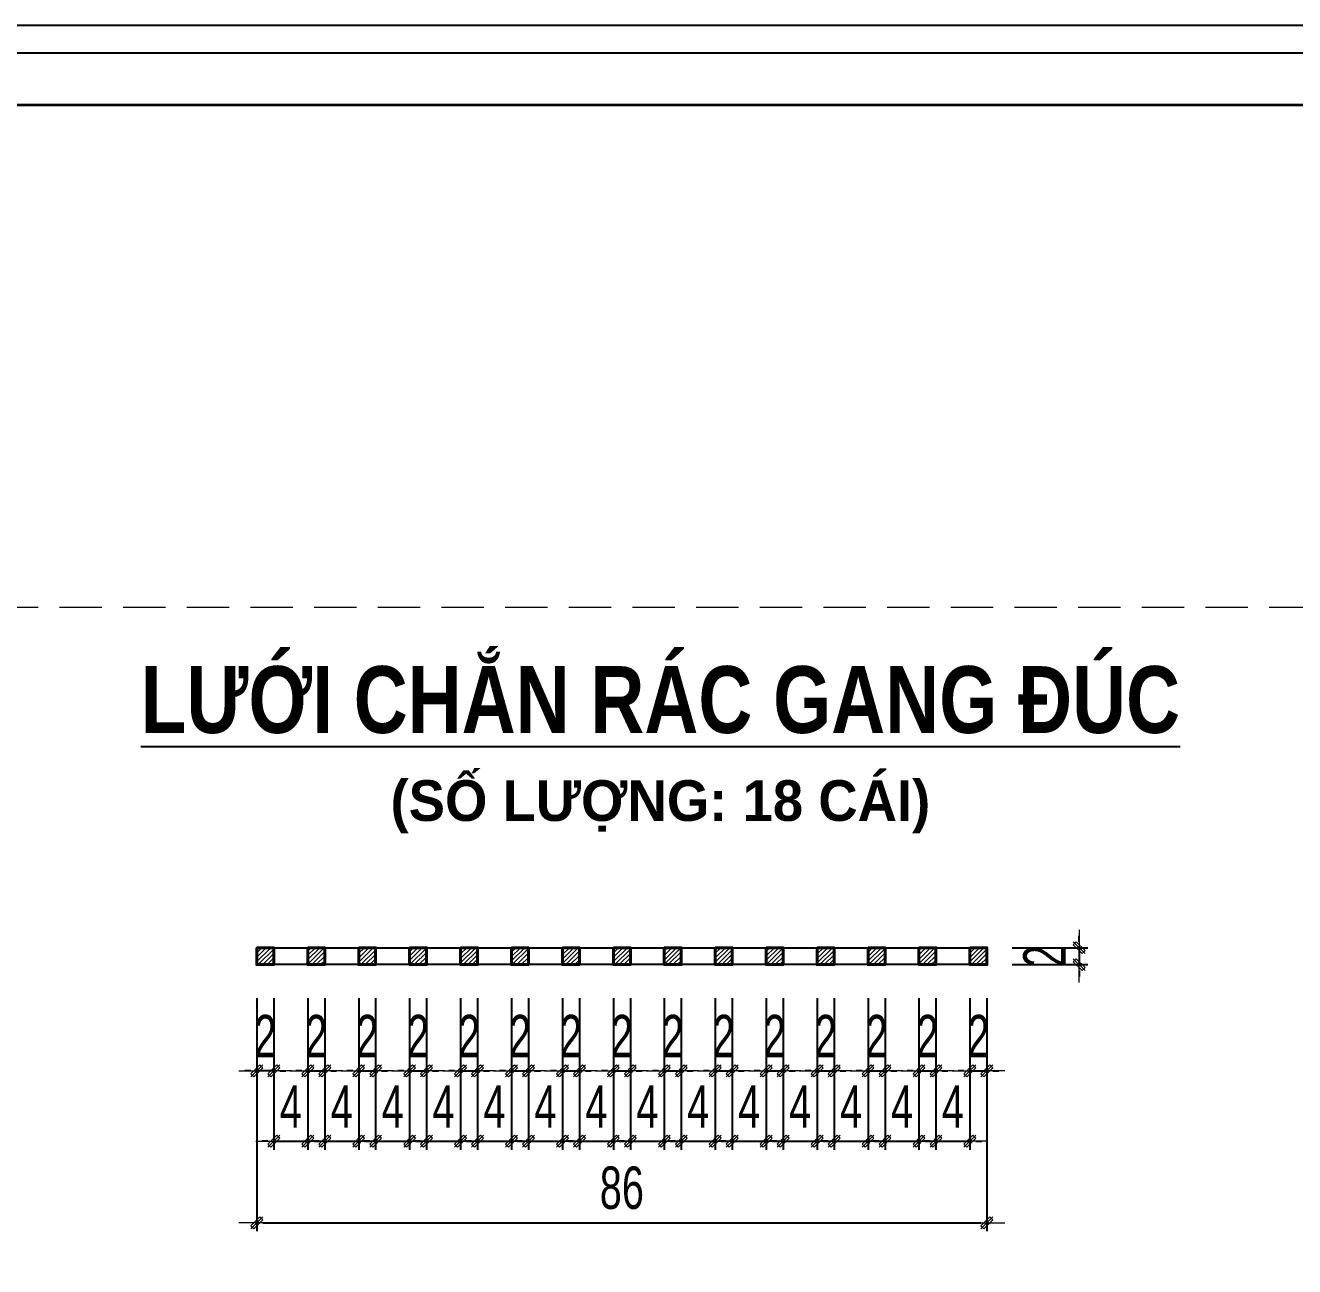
# Model space of a CAD drawing. Header units: inches. Extents: x -676 to 53517, y -16349 to 46516.
# Drawn here: x 40565 to 42060, y 18531 to 19994 of the extents above; entities that cross this region are included whole.
import ezdxf
from ezdxf.enums import TextEntityAlignment as Align

# ---------------------------------------------------------------- set-up
doc = ezdxf.new("R2010")
doc.units = ezdxf.units.IN
doc.header["$MEASUREMENT"] = 0
doc.linetypes.add('HIDDEN', pattern=[0.375, 0.25, -0.125])
for name, color, linetype, lineweight in [('2 - Text2', 2, 'Continuous', 20), ('LC Dim', 8, 'Continuous', 18), ('LC Hatch', 252, 'Continuous', 9), ('LC MANH DUT', 35, 'HIDDEN', 5), ('LC Net dam2', 6, 'Continuous', 40), ('LC Net thay', 7, 'Continuous', 25), ('LC Text2', 7, 'Continuous', 25), ('THEP', 1, 'Continuous', 35)]:
    doc.layers.add(name, color=color, linetype=linetype, lineweight=lineweight)
doc.layers.add('ENTTNTHIETKE1', color=2, linetype='Continuous')
doc.layers.add('KHUNGTEN', color=5, linetype='Continuous')
doc.styles.add('EG 1', font='')
doc.styles.add('HOATBIF', font='hoatbif.shx', dxfattribs={"width": 0.7})
doc.styles.add('LC 1', font='')
doc.styles.add('LC3', font='', dxfattribs={"width": 0.8})
doc.styles.get('EG 1').set_extended_font_data('.VnAvantH', bold=True)
doc.styles.get('LC 1').set_extended_font_data('.VnAvantH', bold=True)
doc.styles.get('LC3').set_extended_font_data('.VnArialH', bold=True)
doc.dimstyles.new('1-100(1-25)', dxfattribs={"dimscale": 25, "dimtxt": 2.5, "dimasz": 0.35, "dimexe": 0.5, "dimexo": 0, "dimgap": 0.8, "dimtad": 1, "dimdec": 0, "dimzin": 0, "dimdsep": 46, "dimtxsty": 'HOATBIF', "dimblk1": 'DOT', "dimblk2": 'DOT', "dimsah": 1, "dimcen": -1, "dimdle": 1, "dimclrd": 256, "dimclre": 256, "dimclrt": 4, "dimadec": 3, "dimazin": 2, "dimtfac": 0.333333, "dimtdec": 0, "dimtix": 1, "dimtmove": 2, "dimatfit": 3, "dimldrblk": 'DOT', "dimfxl": 1, "dimtvp": 0.833333, "dimtolj": 1, "dimtzin": 0, "dimarcsym": 0})

# ---------------------------------------------------------------- blocks, each defined once
blk = doc.blocks.new('*U294')
at = {"layer": 'LC Net dam2', "color": 6}
blk.add_lwpolyline([(-10, 10), (10, 10), (10, -10), (-10, -10)], close=True, dxfattribs=at)
blk = doc.blocks.new('*U295')
at = {"layer": 'LC Net thay', "color": 0, "linetype": 'ByBlock', "lineweight": -2, "transparency": 16777216}
for p in [(0, 0), (60, 0), (120, 0), (180, 0), (240, 0), (300, 0), (360, 0), (420, 0), (480, 0), (540, 0), (600, 0), (660, 0), (720, 0), (780, 0), (840, 0)]:
    blk.add_blockref('*U294', p, dxfattribs=at)
blk = doc.blocks.new('DOT')
at = {"layer": 'LC Dim'}
blk.add_line((-3, 0), (3, 0), dxfattribs=at)
at = {"layer": 'LC Dim', "color": 4}
blk.add_line((-1, -1), (1, 1), dxfattribs=at)
blk.add_lwpolyline([(0.5, 1), (-1, -0.5), (-0.5, -1), (1, 0.5)], close=True, dxfattribs=at)
blk = doc.blocks.new('*D380')
at = {"layer": 'Defpoints', "color": 0, "transparency": 16777216}
for p in [(40857.2, 18847.9), (40897.2, 18847.9), (40897.2, 18679.2)]:
    blk.add_point(p, dxfattribs=at)
at = {"layer": 'LC Dim', "lineweight": -2, "transparency": 16777216}
for p, q in [((40857.2, 18847.9), (40857.2, 18669.2)), ((40897.2, 18847.9), (40897.2, 18669.2)), ((40850.2, 18679.2), (40843.2, 18679.2)), ((40857.2, 18679.2), (40897.2, 18679.2)), ((40904.2, 18679.2), (40911.2, 18679.2))]:
    blk.add_line(p, q, dxfattribs=at)
at = {"layer": 'LC Dim', "lineweight": -2, "transparency": 16777216, "xscale": 7, "yscale": 7, "zscale": 7}
blk.add_blockref('DOT', (40857.2, 18679.2), dxfattribs=at)
at = {"layer": 'LC Dim', "lineweight": -2, "transparency": 16777216, "xscale": 7, "yscale": 7, "zscale": 7, "rotation": 180}
blk.add_blockref('DOT', (40897.2, 18679.2), dxfattribs=at)
at = {"layer": 'LC Dim', "color": 4, "transparency": 16777216, "insert": (40877.2, 18720.2), "char_height": 50, "attachment_point": 5, "style": 'HOATBIF'}
blk.add_mtext('\\A1;4', dxfattribs=at)
blk = doc.blocks.new('_Dot')
at = {"color": 0, "linetype": 'ByBlock', "lineweight": -2}
blk.add_line((-0.5, 0), (-1, 0), dxfattribs=at)
at = {"color": 0, "linetype": 'ByBlock', "const_width": 0.5}
blk.add_lwpolyline([(-0.25, 0, 1), (0.25, 0, 1)], format="xyb", close=True, dxfattribs=at)
blk = doc.blocks.new('*D381')
at = {"layer": 'Defpoints', "color": 0, "transparency": 16777216}
for p in [(40897.2, 18847.9), (40917.2, 18847.9), (40917.2, 18762.1)]:
    blk.add_point(p, dxfattribs=at)
at = {"layer": 'LC Dim', "lineweight": -2, "transparency": 16777216}
for p, q in [((40897.2, 18847.9), (40897.2, 18752.1)), ((40917.2, 18847.9), (40917.2, 18752.1)), ((40890.2, 18762.1), (40883.2, 18762.1)), ((40897.2, 18762.1), (40917.2, 18762.1)), ((40924.2, 18762.1), (40931.2, 18762.1))]:
    blk.add_line(p, q, dxfattribs=at)
at = {"layer": 'LC Dim', "lineweight": -2, "transparency": 16777216, "xscale": 7, "yscale": 7, "zscale": 7}
blk.add_blockref('DOT', (40897.2, 18762.1), dxfattribs=at)
at = {"layer": 'LC Dim', "lineweight": -2, "transparency": 16777216, "xscale": 7, "yscale": 7, "zscale": 7, "rotation": 180}
blk.add_blockref('DOT', (40917.2, 18762.1), dxfattribs=at)
at = {"layer": 'LC Dim', "color": 4, "transparency": 16777216, "insert": (40907.2, 18803.1), "char_height": 50, "attachment_point": 5, "style": 'HOATBIF'}
blk.add_mtext('\\A1;2', dxfattribs=at)
blk = doc.blocks.new('*D382')
at = {"layer": 'Defpoints', "color": 0, "transparency": 16777216}
for p in [(40917.2, 18847.9), (40957.2, 18847.9), (40957.2, 18679.2)]:
    blk.add_point(p, dxfattribs=at)
at = {"layer": 'LC Dim', "lineweight": -2, "transparency": 16777216}
for p, q in [((40917.2, 18847.9), (40917.2, 18669.2)), ((40957.2, 18847.9), (40957.2, 18669.2)), ((40910.2, 18679.2), (40903.2, 18679.2)), ((40917.2, 18679.2), (40957.2, 18679.2)), ((40964.2, 18679.2), (40971.2, 18679.2))]:
    blk.add_line(p, q, dxfattribs=at)
at = {"layer": 'LC Dim', "lineweight": -2, "transparency": 16777216, "xscale": 7, "yscale": 7, "zscale": 7}
blk.add_blockref('DOT', (40917.2, 18679.2), dxfattribs=at)
at = {"layer": 'LC Dim', "lineweight": -2, "transparency": 16777216, "xscale": 7, "yscale": 7, "zscale": 7, "rotation": 180}
blk.add_blockref('DOT', (40957.2, 18679.2), dxfattribs=at)
at = {"layer": 'LC Dim', "color": 4, "transparency": 16777216, "insert": (40937.2, 18720.2), "char_height": 50, "attachment_point": 5, "style": 'HOATBIF'}
blk.add_mtext('\\A1;4', dxfattribs=at)
blk = doc.blocks.new('*D383')
at = {"layer": 'Defpoints', "color": 0, "transparency": 16777216}
for p in [(40957.2, 18847.9), (40977.2, 18847.9), (40977.2, 18762.1)]:
    blk.add_point(p, dxfattribs=at)
at = {"layer": 'LC Dim', "lineweight": -2, "transparency": 16777216}
for p, q in [((40957.2, 18847.9), (40957.2, 18752.1)), ((40977.2, 18847.9), (40977.2, 18752.1)), ((40950.2, 18762.1), (40943.2, 18762.1)), ((40957.2, 18762.1), (40977.2, 18762.1)), ((40984.2, 18762.1), (40991.2, 18762.1))]:
    blk.add_line(p, q, dxfattribs=at)
at = {"layer": 'LC Dim', "lineweight": -2, "transparency": 16777216, "xscale": 7, "yscale": 7, "zscale": 7}
blk.add_blockref('DOT', (40957.2, 18762.1), dxfattribs=at)
at = {"layer": 'LC Dim', "lineweight": -2, "transparency": 16777216, "xscale": 7, "yscale": 7, "zscale": 7, "rotation": 180}
blk.add_blockref('DOT', (40977.2, 18762.1), dxfattribs=at)
at = {"layer": 'LC Dim', "color": 4, "transparency": 16777216, "insert": (40967.2, 18803.1), "char_height": 50, "attachment_point": 5, "style": 'HOATBIF'}
blk.add_mtext('\\A1;2', dxfattribs=at)
blk = doc.blocks.new('*D384')
at = {"layer": 'Defpoints', "color": 0, "transparency": 16777216}
for p in [(40977.2, 18847.9), (41017.2, 18847.9), (41017.2, 18679.2)]:
    blk.add_point(p, dxfattribs=at)
at = {"layer": 'LC Dim', "lineweight": -2, "transparency": 16777216}
for p, q in [((40977.2, 18847.9), (40977.2, 18669.2)), ((41017.2, 18847.9), (41017.2, 18669.2)), ((40970.2, 18679.2), (40963.2, 18679.2)), ((40977.2, 18679.2), (41017.2, 18679.2)), ((41024.2, 18679.2), (41031.2, 18679.2))]:
    blk.add_line(p, q, dxfattribs=at)
at = {"layer": 'LC Dim', "lineweight": -2, "transparency": 16777216, "xscale": 7, "yscale": 7, "zscale": 7}
blk.add_blockref('DOT', (40977.2, 18679.2), dxfattribs=at)
at = {"layer": 'LC Dim', "lineweight": -2, "transparency": 16777216, "xscale": 7, "yscale": 7, "zscale": 7, "rotation": 180}
blk.add_blockref('DOT', (41017.2, 18679.2), dxfattribs=at)
at = {"layer": 'LC Dim', "color": 4, "transparency": 16777216, "insert": (40997.2, 18720.2), "char_height": 50, "attachment_point": 5, "style": 'HOATBIF'}
blk.add_mtext('\\A1;4', dxfattribs=at)
blk = doc.blocks.new('*D385')
at = {"layer": 'Defpoints', "color": 0, "transparency": 16777216}
for p in [(41017.2, 18847.9), (41037.2, 18847.9), (41037.2, 18762.1)]:
    blk.add_point(p, dxfattribs=at)
at = {"layer": 'LC Dim', "lineweight": -2, "transparency": 16777216}
for p, q in [((41017.2, 18847.9), (41017.2, 18752.1)), ((41037.2, 18847.9), (41037.2, 18752.1)), ((41010.2, 18762.1), (41003.2, 18762.1)), ((41017.2, 18762.1), (41037.2, 18762.1)), ((41044.2, 18762.1), (41051.2, 18762.1))]:
    blk.add_line(p, q, dxfattribs=at)
at = {"layer": 'LC Dim', "lineweight": -2, "transparency": 16777216, "xscale": 7, "yscale": 7, "zscale": 7}
blk.add_blockref('DOT', (41017.2, 18762.1), dxfattribs=at)
at = {"layer": 'LC Dim', "lineweight": -2, "transparency": 16777216, "xscale": 7, "yscale": 7, "zscale": 7, "rotation": 180}
blk.add_blockref('DOT', (41037.2, 18762.1), dxfattribs=at)
at = {"layer": 'LC Dim', "color": 4, "transparency": 16777216, "insert": (41027.2, 18803.1), "char_height": 50, "attachment_point": 5, "style": 'HOATBIF'}
blk.add_mtext('\\A1;2', dxfattribs=at)
blk = doc.blocks.new('*D386')
at = {"layer": 'Defpoints', "color": 0, "transparency": 16777216}
for p in [(41037.2, 18847.9), (41077.2, 18847.9), (41077.2, 18679.2)]:
    blk.add_point(p, dxfattribs=at)
at = {"layer": 'LC Dim', "lineweight": -2, "transparency": 16777216}
for p, q in [((41037.2, 18847.9), (41037.2, 18669.2)), ((41077.2, 18847.9), (41077.2, 18669.2)), ((41030.2, 18679.2), (41023.2, 18679.2)), ((41037.2, 18679.2), (41077.2, 18679.2)), ((41084.2, 18679.2), (41091.2, 18679.2))]:
    blk.add_line(p, q, dxfattribs=at)
at = {"layer": 'LC Dim', "lineweight": -2, "transparency": 16777216, "xscale": 7, "yscale": 7, "zscale": 7}
blk.add_blockref('DOT', (41037.2, 18679.2), dxfattribs=at)
at = {"layer": 'LC Dim', "lineweight": -2, "transparency": 16777216, "xscale": 7, "yscale": 7, "zscale": 7, "rotation": 180}
blk.add_blockref('DOT', (41077.2, 18679.2), dxfattribs=at)
at = {"layer": 'LC Dim', "color": 4, "transparency": 16777216, "insert": (41057.2, 18720.2), "char_height": 50, "attachment_point": 5, "style": 'HOATBIF'}
blk.add_mtext('\\A1;4', dxfattribs=at)
blk = doc.blocks.new('*D387')
at = {"layer": 'Defpoints', "color": 0, "transparency": 16777216}
for p in [(41077.2, 18847.9), (41097.2, 18847.9), (41097.2, 18762.1)]:
    blk.add_point(p, dxfattribs=at)
at = {"layer": 'LC Dim', "lineweight": -2, "transparency": 16777216}
for p, q in [((41077.2, 18847.9), (41077.2, 18752.1)), ((41097.2, 18847.9), (41097.2, 18752.1)), ((41070.2, 18762.1), (41063.2, 18762.1)), ((41077.2, 18762.1), (41097.2, 18762.1)), ((41104.2, 18762.1), (41111.2, 18762.1))]:
    blk.add_line(p, q, dxfattribs=at)
at = {"layer": 'LC Dim', "lineweight": -2, "transparency": 16777216, "xscale": 7, "yscale": 7, "zscale": 7}
blk.add_blockref('DOT', (41077.2, 18762.1), dxfattribs=at)
at = {"layer": 'LC Dim', "lineweight": -2, "transparency": 16777216, "xscale": 7, "yscale": 7, "zscale": 7, "rotation": 180}
blk.add_blockref('DOT', (41097.2, 18762.1), dxfattribs=at)
at = {"layer": 'LC Dim', "color": 4, "transparency": 16777216, "insert": (41087.2, 18803.1), "char_height": 50, "attachment_point": 5, "style": 'HOATBIF'}
blk.add_mtext('\\A1;2', dxfattribs=at)
blk = doc.blocks.new('*D388')
at = {"layer": 'Defpoints', "color": 0, "transparency": 16777216}
for p in [(41097.2, 18847.9), (41137.2, 18847.9), (41137.2, 18679.2)]:
    blk.add_point(p, dxfattribs=at)
at = {"layer": 'LC Dim', "lineweight": -2, "transparency": 16777216}
for p, q in [((41097.2, 18847.9), (41097.2, 18669.2)), ((41137.2, 18847.9), (41137.2, 18669.2)), ((41090.2, 18679.2), (41083.2, 18679.2)), ((41097.2, 18679.2), (41137.2, 18679.2)), ((41144.2, 18679.2), (41151.2, 18679.2))]:
    blk.add_line(p, q, dxfattribs=at)
at = {"layer": 'LC Dim', "lineweight": -2, "transparency": 16777216, "xscale": 7, "yscale": 7, "zscale": 7}
blk.add_blockref('DOT', (41097.2, 18679.2), dxfattribs=at)
at = {"layer": 'LC Dim', "lineweight": -2, "transparency": 16777216, "xscale": 7, "yscale": 7, "zscale": 7, "rotation": 180}
blk.add_blockref('DOT', (41137.2, 18679.2), dxfattribs=at)
at = {"layer": 'LC Dim', "color": 4, "transparency": 16777216, "insert": (41117.2, 18720.2), "char_height": 50, "attachment_point": 5, "style": 'HOATBIF'}
blk.add_mtext('\\A1;4', dxfattribs=at)
blk = doc.blocks.new('*D389')
at = {"layer": 'Defpoints', "color": 0, "transparency": 16777216}
for p in [(41137.2, 18847.9), (41157.2, 18847.9), (41157.2, 18762.1)]:
    blk.add_point(p, dxfattribs=at)
at = {"layer": 'LC Dim', "lineweight": -2, "transparency": 16777216}
for p, q in [((41137.2, 18847.9), (41137.2, 18752.1)), ((41157.2, 18847.9), (41157.2, 18752.1)), ((41130.2, 18762.1), (41123.2, 18762.1)), ((41137.2, 18762.1), (41157.2, 18762.1)), ((41164.2, 18762.1), (41171.2, 18762.1))]:
    blk.add_line(p, q, dxfattribs=at)
at = {"layer": 'LC Dim', "lineweight": -2, "transparency": 16777216, "xscale": 7, "yscale": 7, "zscale": 7}
blk.add_blockref('DOT', (41137.2, 18762.1), dxfattribs=at)
at = {"layer": 'LC Dim', "lineweight": -2, "transparency": 16777216, "xscale": 7, "yscale": 7, "zscale": 7, "rotation": 180}
blk.add_blockref('DOT', (41157.2, 18762.1), dxfattribs=at)
at = {"layer": 'LC Dim', "color": 4, "transparency": 16777216, "insert": (41147.2, 18803.1), "char_height": 50, "attachment_point": 5, "style": 'HOATBIF'}
blk.add_mtext('\\A1;2', dxfattribs=at)
blk = doc.blocks.new('*D390')
at = {"layer": 'Defpoints', "color": 0, "transparency": 16777216}
for p in [(41157.2, 18847.9), (41197.2, 18847.9), (41197.2, 18679.2)]:
    blk.add_point(p, dxfattribs=at)
at = {"layer": 'LC Dim', "lineweight": -2, "transparency": 16777216}
for p, q in [((41157.2, 18847.9), (41157.2, 18669.2)), ((41197.2, 18847.9), (41197.2, 18669.2)), ((41150.2, 18679.2), (41143.2, 18679.2)), ((41157.2, 18679.2), (41197.2, 18679.2)), ((41204.2, 18679.2), (41211.2, 18679.2))]:
    blk.add_line(p, q, dxfattribs=at)
at = {"layer": 'LC Dim', "lineweight": -2, "transparency": 16777216, "xscale": 7, "yscale": 7, "zscale": 7}
blk.add_blockref('DOT', (41157.2, 18679.2), dxfattribs=at)
at = {"layer": 'LC Dim', "lineweight": -2, "transparency": 16777216, "xscale": 7, "yscale": 7, "zscale": 7, "rotation": 180}
blk.add_blockref('DOT', (41197.2, 18679.2), dxfattribs=at)
at = {"layer": 'LC Dim', "color": 4, "transparency": 16777216, "insert": (41177.2, 18720.2), "char_height": 50, "attachment_point": 5, "style": 'HOATBIF'}
blk.add_mtext('\\A1;4', dxfattribs=at)
blk = doc.blocks.new('*D391')
at = {"layer": 'Defpoints', "color": 0, "transparency": 16777216}
for p in [(41197.2, 18847.9), (41217.2, 18847.9), (41217.2, 18762.1)]:
    blk.add_point(p, dxfattribs=at)
at = {"layer": 'LC Dim', "lineweight": -2, "transparency": 16777216}
for p, q in [((41197.2, 18847.9), (41197.2, 18752.1)), ((41217.2, 18847.9), (41217.2, 18752.1)), ((41190.2, 18762.1), (41183.2, 18762.1)), ((41197.2, 18762.1), (41217.2, 18762.1)), ((41224.2, 18762.1), (41231.2, 18762.1))]:
    blk.add_line(p, q, dxfattribs=at)
at = {"layer": 'LC Dim', "lineweight": -2, "transparency": 16777216, "xscale": 7, "yscale": 7, "zscale": 7}
blk.add_blockref('DOT', (41197.2, 18762.1), dxfattribs=at)
at = {"layer": 'LC Dim', "lineweight": -2, "transparency": 16777216, "xscale": 7, "yscale": 7, "zscale": 7, "rotation": 180}
blk.add_blockref('DOT', (41217.2, 18762.1), dxfattribs=at)
at = {"layer": 'LC Dim', "color": 4, "transparency": 16777216, "insert": (41207.2, 18803.1), "char_height": 50, "attachment_point": 5, "style": 'HOATBIF'}
blk.add_mtext('\\A1;2', dxfattribs=at)
blk = doc.blocks.new('*D392')
at = {"layer": 'Defpoints', "color": 0, "transparency": 16777216}
for p in [(41217.2, 18847.9), (41257.2, 18847.9), (41257.2, 18679.2)]:
    blk.add_point(p, dxfattribs=at)
at = {"layer": 'LC Dim', "lineweight": -2, "transparency": 16777216}
for p, q in [((41217.2, 18847.9), (41217.2, 18669.2)), ((41257.2, 18847.9), (41257.2, 18669.2)), ((41210.2, 18679.2), (41203.2, 18679.2)), ((41217.2, 18679.2), (41257.2, 18679.2)), ((41264.2, 18679.2), (41271.2, 18679.2))]:
    blk.add_line(p, q, dxfattribs=at)
at = {"layer": 'LC Dim', "lineweight": -2, "transparency": 16777216, "xscale": 7, "yscale": 7, "zscale": 7}
blk.add_blockref('DOT', (41217.2, 18679.2), dxfattribs=at)
at = {"layer": 'LC Dim', "lineweight": -2, "transparency": 16777216, "xscale": 7, "yscale": 7, "zscale": 7, "rotation": 180}
blk.add_blockref('DOT', (41257.2, 18679.2), dxfattribs=at)
at = {"layer": 'LC Dim', "color": 4, "transparency": 16777216, "insert": (41237.2, 18720.2), "char_height": 50, "attachment_point": 5, "style": 'HOATBIF'}
blk.add_mtext('\\A1;4', dxfattribs=at)
blk = doc.blocks.new('*D393')
at = {"layer": 'Defpoints', "color": 0, "transparency": 16777216}
for p in [(41257.2, 18847.9), (41277.2, 18847.9), (41277.2, 18762.1)]:
    blk.add_point(p, dxfattribs=at)
at = {"layer": 'LC Dim', "lineweight": -2, "transparency": 16777216}
for p, q in [((41257.2, 18847.9), (41257.2, 18752.1)), ((41277.2, 18847.9), (41277.2, 18752.1)), ((41250.2, 18762.1), (41243.2, 18762.1)), ((41257.2, 18762.1), (41277.2, 18762.1)), ((41284.2, 18762.1), (41291.2, 18762.1))]:
    blk.add_line(p, q, dxfattribs=at)
at = {"layer": 'LC Dim', "lineweight": -2, "transparency": 16777216, "xscale": 7, "yscale": 7, "zscale": 7}
blk.add_blockref('DOT', (41257.2, 18762.1), dxfattribs=at)
at = {"layer": 'LC Dim', "lineweight": -2, "transparency": 16777216, "xscale": 7, "yscale": 7, "zscale": 7, "rotation": 180}
blk.add_blockref('DOT', (41277.2, 18762.1), dxfattribs=at)
at = {"layer": 'LC Dim', "color": 4, "transparency": 16777216, "insert": (41267.2, 18803.1), "char_height": 50, "attachment_point": 5, "style": 'HOATBIF'}
blk.add_mtext('\\A1;2', dxfattribs=at)
blk = doc.blocks.new('*D394')
at = {"layer": 'Defpoints', "color": 0, "transparency": 16777216}
for p in [(41277.2, 18847.9), (41317.2, 18847.9), (41317.2, 18679.2)]:
    blk.add_point(p, dxfattribs=at)
at = {"layer": 'LC Dim', "lineweight": -2, "transparency": 16777216}
for p, q in [((41277.2, 18847.9), (41277.2, 18669.2)), ((41317.2, 18847.9), (41317.2, 18669.2)), ((41270.2, 18679.2), (41263.2, 18679.2)), ((41277.2, 18679.2), (41317.2, 18679.2)), ((41324.2, 18679.2), (41331.2, 18679.2))]:
    blk.add_line(p, q, dxfattribs=at)
at = {"layer": 'LC Dim', "lineweight": -2, "transparency": 16777216, "xscale": 7, "yscale": 7, "zscale": 7}
blk.add_blockref('DOT', (41277.2, 18679.2), dxfattribs=at)
at = {"layer": 'LC Dim', "lineweight": -2, "transparency": 16777216, "xscale": 7, "yscale": 7, "zscale": 7, "rotation": 180}
blk.add_blockref('DOT', (41317.2, 18679.2), dxfattribs=at)
at = {"layer": 'LC Dim', "color": 4, "transparency": 16777216, "insert": (41297.2, 18720.2), "char_height": 50, "attachment_point": 5, "style": 'HOATBIF'}
blk.add_mtext('\\A1;4', dxfattribs=at)
blk = doc.blocks.new('*D395')
at = {"layer": 'Defpoints', "color": 0, "transparency": 16777216}
for p in [(41317.2, 18847.9), (41337.2, 18847.9), (41337.2, 18762.1)]:
    blk.add_point(p, dxfattribs=at)
at = {"layer": 'LC Dim', "lineweight": -2, "transparency": 16777216}
for p, q in [((41317.2, 18847.9), (41317.2, 18752.1)), ((41337.2, 18847.9), (41337.2, 18752.1)), ((41310.2, 18762.1), (41303.2, 18762.1)), ((41317.2, 18762.1), (41337.2, 18762.1)), ((41344.2, 18762.1), (41351.2, 18762.1))]:
    blk.add_line(p, q, dxfattribs=at)
at = {"layer": 'LC Dim', "lineweight": -2, "transparency": 16777216, "xscale": 7, "yscale": 7, "zscale": 7}
blk.add_blockref('DOT', (41317.2, 18762.1), dxfattribs=at)
at = {"layer": 'LC Dim', "lineweight": -2, "transparency": 16777216, "xscale": 7, "yscale": 7, "zscale": 7, "rotation": 180}
blk.add_blockref('DOT', (41337.2, 18762.1), dxfattribs=at)
at = {"layer": 'LC Dim', "color": 4, "transparency": 16777216, "insert": (41327.2, 18803.1), "char_height": 50, "attachment_point": 5, "style": 'HOATBIF'}
blk.add_mtext('\\A1;2', dxfattribs=at)
blk = doc.blocks.new('*D396')
at = {"layer": 'Defpoints', "color": 0, "transparency": 16777216}
for p in [(41337.2, 18847.9), (41377.2, 18847.9), (41377.2, 18679.2)]:
    blk.add_point(p, dxfattribs=at)
at = {"layer": 'LC Dim', "lineweight": -2, "transparency": 16777216}
for p, q in [((41337.2, 18847.9), (41337.2, 18669.2)), ((41377.2, 18847.9), (41377.2, 18669.2)), ((41330.2, 18679.2), (41323.2, 18679.2)), ((41337.2, 18679.2), (41377.2, 18679.2)), ((41384.2, 18679.2), (41391.2, 18679.2))]:
    blk.add_line(p, q, dxfattribs=at)
at = {"layer": 'LC Dim', "lineweight": -2, "transparency": 16777216, "xscale": 7, "yscale": 7, "zscale": 7}
blk.add_blockref('DOT', (41337.2, 18679.2), dxfattribs=at)
at = {"layer": 'LC Dim', "lineweight": -2, "transparency": 16777216, "xscale": 7, "yscale": 7, "zscale": 7, "rotation": 180}
blk.add_blockref('DOT', (41377.2, 18679.2), dxfattribs=at)
at = {"layer": 'LC Dim', "color": 4, "transparency": 16777216, "insert": (41357.2, 18720.2), "char_height": 50, "attachment_point": 5, "style": 'HOATBIF'}
blk.add_mtext('\\A1;4', dxfattribs=at)
blk = doc.blocks.new('*D397')
at = {"layer": 'Defpoints', "color": 0, "transparency": 16777216}
for p in [(41377.2, 18847.9), (41397.2, 18847.9), (41397.2, 18762.1)]:
    blk.add_point(p, dxfattribs=at)
at = {"layer": 'LC Dim', "lineweight": -2, "transparency": 16777216}
for p, q in [((41377.2, 18847.9), (41377.2, 18752.1)), ((41397.2, 18847.9), (41397.2, 18752.1)), ((41370.2, 18762.1), (41363.2, 18762.1)), ((41377.2, 18762.1), (41397.2, 18762.1)), ((41404.2, 18762.1), (41411.2, 18762.1))]:
    blk.add_line(p, q, dxfattribs=at)
at = {"layer": 'LC Dim', "lineweight": -2, "transparency": 16777216, "xscale": 7, "yscale": 7, "zscale": 7}
blk.add_blockref('DOT', (41377.2, 18762.1), dxfattribs=at)
at = {"layer": 'LC Dim', "lineweight": -2, "transparency": 16777216, "xscale": 7, "yscale": 7, "zscale": 7, "rotation": 180}
blk.add_blockref('DOT', (41397.2, 18762.1), dxfattribs=at)
at = {"layer": 'LC Dim', "color": 4, "transparency": 16777216, "insert": (41387.2, 18803.1), "char_height": 50, "attachment_point": 5, "style": 'HOATBIF'}
blk.add_mtext('\\A1;2', dxfattribs=at)
blk = doc.blocks.new('*D398')
at = {"layer": 'Defpoints', "color": 0, "transparency": 16777216}
for p in [(41397.2, 18847.9), (41437.2, 18847.9), (41437.2, 18679.2)]:
    blk.add_point(p, dxfattribs=at)
at = {"layer": 'LC Dim', "lineweight": -2, "transparency": 16777216}
for p, q in [((41397.2, 18847.9), (41397.2, 18669.2)), ((41437.2, 18847.9), (41437.2, 18669.2)), ((41390.2, 18679.2), (41383.2, 18679.2)), ((41397.2, 18679.2), (41437.2, 18679.2)), ((41444.2, 18679.2), (41451.2, 18679.2))]:
    blk.add_line(p, q, dxfattribs=at)
at = {"layer": 'LC Dim', "lineweight": -2, "transparency": 16777216, "xscale": 7, "yscale": 7, "zscale": 7}
blk.add_blockref('DOT', (41397.2, 18679.2), dxfattribs=at)
at = {"layer": 'LC Dim', "lineweight": -2, "transparency": 16777216, "xscale": 7, "yscale": 7, "zscale": 7, "rotation": 180}
blk.add_blockref('DOT', (41437.2, 18679.2), dxfattribs=at)
at = {"layer": 'LC Dim', "color": 4, "transparency": 16777216, "insert": (41417.2, 18720.2), "char_height": 50, "attachment_point": 5, "style": 'HOATBIF'}
blk.add_mtext('\\A1;4', dxfattribs=at)
blk = doc.blocks.new('*D399')
at = {"layer": 'Defpoints', "color": 0, "transparency": 16777216}
for p in [(41437.2, 18847.9), (41457.2, 18847.9), (41457.2, 18762.1)]:
    blk.add_point(p, dxfattribs=at)
at = {"layer": 'LC Dim', "lineweight": -2, "transparency": 16777216}
for p, q in [((41437.2, 18847.9), (41437.2, 18752.1)), ((41457.2, 18847.9), (41457.2, 18752.1)), ((41430.2, 18762.1), (41423.2, 18762.1)), ((41437.2, 18762.1), (41457.2, 18762.1)), ((41464.2, 18762.1), (41471.2, 18762.1))]:
    blk.add_line(p, q, dxfattribs=at)
at = {"layer": 'LC Dim', "lineweight": -2, "transparency": 16777216, "xscale": 7, "yscale": 7, "zscale": 7}
blk.add_blockref('DOT', (41437.2, 18762.1), dxfattribs=at)
at = {"layer": 'LC Dim', "lineweight": -2, "transparency": 16777216, "xscale": 7, "yscale": 7, "zscale": 7, "rotation": 180}
blk.add_blockref('DOT', (41457.2, 18762.1), dxfattribs=at)
at = {"layer": 'LC Dim', "color": 4, "transparency": 16777216, "insert": (41447.2, 18803.1), "char_height": 50, "attachment_point": 5, "style": 'HOATBIF'}
blk.add_mtext('\\A1;2', dxfattribs=at)
blk = doc.blocks.new('*D400')
at = {"layer": 'Defpoints', "color": 0, "transparency": 16777216}
for p in [(41617.2, 18847.9), (41637.2, 18847.9), (41637.2, 18762.1)]:
    blk.add_point(p, dxfattribs=at)
at = {"layer": 'LC Dim', "lineweight": -2, "transparency": 16777216}
for p, q in [((41617.2, 18847.9), (41617.2, 18752.1)), ((41637.2, 18847.9), (41637.2, 18752.1)), ((41610.2, 18762.1), (41603.2, 18762.1)), ((41617.2, 18762.1), (41637.2, 18762.1)), ((41644.2, 18762.1), (41651.2, 18762.1))]:
    blk.add_line(p, q, dxfattribs=at)
at = {"layer": 'LC Dim', "lineweight": -2, "transparency": 16777216, "xscale": 7, "yscale": 7, "zscale": 7}
blk.add_blockref('DOT', (41617.2, 18762.1), dxfattribs=at)
at = {"layer": 'LC Dim', "lineweight": -2, "transparency": 16777216, "xscale": 7, "yscale": 7, "zscale": 7, "rotation": 180}
blk.add_blockref('DOT', (41637.2, 18762.1), dxfattribs=at)
at = {"layer": 'LC Dim', "color": 4, "transparency": 16777216, "insert": (41627.2, 18803.1), "char_height": 50, "attachment_point": 5, "style": 'HOATBIF'}
blk.add_mtext('\\A1;2', dxfattribs=at)
blk = doc.blocks.new('*D401')
at = {"layer": 'Defpoints', "color": 0, "transparency": 16777216}
for p in [(41637.2, 18847.9), (41677.2, 18847.9), (41677.2, 18679.2)]:
    blk.add_point(p, dxfattribs=at)
at = {"layer": 'LC Dim', "lineweight": -2, "transparency": 16777216}
for p, q in [((41637.2, 18847.9), (41637.2, 18669.2)), ((41677.2, 18847.9), (41677.2, 18669.2)), ((41630.2, 18679.2), (41623.2, 18679.2)), ((41637.2, 18679.2), (41677.2, 18679.2)), ((41684.2, 18679.2), (41691.2, 18679.2))]:
    blk.add_line(p, q, dxfattribs=at)
at = {"layer": 'LC Dim', "lineweight": -2, "transparency": 16777216, "xscale": 7, "yscale": 7, "zscale": 7}
blk.add_blockref('DOT', (41637.2, 18679.2), dxfattribs=at)
at = {"layer": 'LC Dim', "lineweight": -2, "transparency": 16777216, "xscale": 7, "yscale": 7, "zscale": 7, "rotation": 180}
blk.add_blockref('DOT', (41677.2, 18679.2), dxfattribs=at)
at = {"layer": 'LC Dim', "color": 4, "transparency": 16777216, "insert": (41657.2, 18720.2), "char_height": 50, "attachment_point": 5, "style": 'HOATBIF'}
blk.add_mtext('\\A1;4', dxfattribs=at)
blk = doc.blocks.new('*D402')
at = {"layer": 'Defpoints', "color": 0, "transparency": 16777216}
for p in [(40837.2, 18847.9), (41697.2, 18847.9), (41697.2, 18583.1)]:
    blk.add_point(p, dxfattribs=at)
at = {"layer": 'LC Dim', "lineweight": -2, "transparency": 16777216}
for p, q in [((40837.2, 18847.9), (40837.2, 18573.1)), ((41697.2, 18847.9), (41697.2, 18573.1)), ((40844.2, 18583.1), (41690.2, 18583.1))]:
    blk.add_line(p, q, dxfattribs=at)
at = {"layer": 'LC Dim', "lineweight": -2, "transparency": 16777216, "xscale": 7, "yscale": 7, "zscale": 7, "rotation": 180}
blk.add_blockref('DOT', (40837.2, 18583.1), dxfattribs=at)
at = {"layer": 'LC Dim', "lineweight": -2, "transparency": 16777216, "xscale": 7, "yscale": 7, "zscale": 7}
blk.add_blockref('DOT', (41697.2, 18583.1), dxfattribs=at)
at = {"layer": 'LC Dim', "color": 4, "transparency": 16777216, "insert": (41267.2, 18624.1), "char_height": 50, "attachment_point": 5, "style": 'HOATBIF'}
blk.add_mtext('\\A1;86', dxfattribs=at)
blk = doc.blocks.new('*D403')
at = {"layer": 'Defpoints', "color": 0, "transparency": 16777216}
for p in [(40837.2, 18847.9), (40857.2, 18847.9), (40837.2, 18762.1)]:
    blk.add_point(p, dxfattribs=at)
at = {"layer": 'LC Dim', "lineweight": -2, "transparency": 16777216}
for p, q in [((40837.2, 18847.9), (40837.2, 18752.1)), ((40857.2, 18847.9), (40857.2, 18752.1)), ((40830.2, 18762.1), (40823.2, 18762.1)), ((40857.2, 18762.1), (40837.2, 18762.1)), ((40864.2, 18762.1), (40871.2, 18762.1))]:
    blk.add_line(p, q, dxfattribs=at)
at = {"layer": 'LC Dim', "lineweight": -2, "transparency": 16777216, "xscale": 7, "yscale": 7, "zscale": 7}
blk.add_blockref('DOT', (40837.2, 18762.1), dxfattribs=at)
at = {"layer": 'LC Dim', "lineweight": -2, "transparency": 16777216, "xscale": 7, "yscale": 7, "zscale": 7, "rotation": 180}
blk.add_blockref('DOT', (40857.2, 18762.1), dxfattribs=at)
at = {"layer": 'LC Dim', "color": 4, "transparency": 16777216, "insert": (40847.2, 18803.1), "char_height": 50, "attachment_point": 5, "style": 'HOATBIF'}
blk.add_mtext('\\A1;2', dxfattribs=at)
blk = doc.blocks.new('*D404')
at = {"layer": 'Defpoints', "color": 0, "transparency": 16777216}
for p in [(41677.2, 18847.9), (41697.2, 18847.9), (41697.2, 18762.1)]:
    blk.add_point(p, dxfattribs=at)
at = {"layer": 'LC Dim', "lineweight": -2, "transparency": 16777216}
for p, q in [((41677.2, 18847.9), (41677.2, 18752.1)), ((41697.2, 18847.9), (41697.2, 18752.1)), ((41670.2, 18762.1), (41663.2, 18762.1)), ((41677.2, 18762.1), (41697.2, 18762.1)), ((41704.2, 18762.1), (41711.2, 18762.1))]:
    blk.add_line(p, q, dxfattribs=at)
at = {"layer": 'LC Dim', "lineweight": -2, "transparency": 16777216, "xscale": 7, "yscale": 7, "zscale": 7}
blk.add_blockref('DOT', (41677.2, 18762.1), dxfattribs=at)
at = {"layer": 'LC Dim', "lineweight": -2, "transparency": 16777216, "xscale": 7, "yscale": 7, "zscale": 7, "rotation": 180}
blk.add_blockref('DOT', (41697.2, 18762.1), dxfattribs=at)
at = {"layer": 'LC Dim', "color": 4, "transparency": 16777216, "insert": (41687.2, 18803.1), "char_height": 50, "attachment_point": 5, "style": 'HOATBIF'}
blk.add_mtext('\\A1;2', dxfattribs=at)
blk = doc.blocks.new('*D405')
at = {"layer": 'Defpoints', "color": 0, "transparency": 16777216}
for p in [(41457.2, 18847.9), (41497.2, 18847.9), (41497.2, 18679.2)]:
    blk.add_point(p, dxfattribs=at)
at = {"layer": 'LC Dim', "lineweight": -2, "transparency": 16777216}
for p, q in [((41457.2, 18847.9), (41457.2, 18669.2)), ((41497.2, 18847.9), (41497.2, 18669.2)), ((41450.2, 18679.2), (41443.2, 18679.2)), ((41457.2, 18679.2), (41497.2, 18679.2)), ((41504.2, 18679.2), (41511.2, 18679.2))]:
    blk.add_line(p, q, dxfattribs=at)
at = {"layer": 'LC Dim', "lineweight": -2, "transparency": 16777216, "xscale": 7, "yscale": 7, "zscale": 7}
blk.add_blockref('DOT', (41457.2, 18679.2), dxfattribs=at)
at = {"layer": 'LC Dim', "lineweight": -2, "transparency": 16777216, "xscale": 7, "yscale": 7, "zscale": 7, "rotation": 180}
blk.add_blockref('DOT', (41497.2, 18679.2), dxfattribs=at)
at = {"layer": 'LC Dim', "color": 4, "transparency": 16777216, "insert": (41477.2, 18720.2), "char_height": 50, "attachment_point": 5, "style": 'HOATBIF'}
blk.add_mtext('\\A1;4', dxfattribs=at)
blk = doc.blocks.new('*D406')
at = {"layer": 'Defpoints', "color": 0, "transparency": 16777216}
for p in [(41497.2, 18847.9), (41517.2, 18847.9), (41517.2, 18762.1)]:
    blk.add_point(p, dxfattribs=at)
at = {"layer": 'LC Dim', "lineweight": -2, "transparency": 16777216}
for p, q in [((41497.2, 18847.9), (41497.2, 18752.1)), ((41517.2, 18847.9), (41517.2, 18752.1)), ((41490.2, 18762.1), (41483.2, 18762.1)), ((41497.2, 18762.1), (41517.2, 18762.1)), ((41524.2, 18762.1), (41531.2, 18762.1))]:
    blk.add_line(p, q, dxfattribs=at)
at = {"layer": 'LC Dim', "lineweight": -2, "transparency": 16777216, "xscale": 7, "yscale": 7, "zscale": 7}
blk.add_blockref('DOT', (41497.2, 18762.1), dxfattribs=at)
at = {"layer": 'LC Dim', "lineweight": -2, "transparency": 16777216, "xscale": 7, "yscale": 7, "zscale": 7, "rotation": 180}
blk.add_blockref('DOT', (41517.2, 18762.1), dxfattribs=at)
at = {"layer": 'LC Dim', "color": 4, "transparency": 16777216, "insert": (41507.2, 18803.1), "char_height": 50, "attachment_point": 5, "style": 'HOATBIF'}
blk.add_mtext('\\A1;2', dxfattribs=at)
blk = doc.blocks.new('*D407')
at = {"layer": 'Defpoints', "color": 0, "transparency": 16777216}
for p in [(41517.2, 18847.9), (41557.2, 18847.9), (41557.2, 18679.2)]:
    blk.add_point(p, dxfattribs=at)
at = {"layer": 'LC Dim', "lineweight": -2, "transparency": 16777216}
for p, q in [((41517.2, 18847.9), (41517.2, 18669.2)), ((41557.2, 18847.9), (41557.2, 18669.2)), ((41510.2, 18679.2), (41503.2, 18679.2)), ((41517.2, 18679.2), (41557.2, 18679.2)), ((41564.2, 18679.2), (41571.2, 18679.2))]:
    blk.add_line(p, q, dxfattribs=at)
at = {"layer": 'LC Dim', "lineweight": -2, "transparency": 16777216, "xscale": 7, "yscale": 7, "zscale": 7}
blk.add_blockref('DOT', (41517.2, 18679.2), dxfattribs=at)
at = {"layer": 'LC Dim', "lineweight": -2, "transparency": 16777216, "xscale": 7, "yscale": 7, "zscale": 7, "rotation": 180}
blk.add_blockref('DOT', (41557.2, 18679.2), dxfattribs=at)
at = {"layer": 'LC Dim', "color": 4, "transparency": 16777216, "insert": (41537.2, 18720.2), "char_height": 50, "attachment_point": 5, "style": 'HOATBIF'}
blk.add_mtext('\\A1;4', dxfattribs=at)
blk = doc.blocks.new('*D408')
at = {"layer": 'Defpoints', "color": 0, "transparency": 16777216}
for p in [(41557.2, 18847.9), (41577.2, 18847.9), (41577.2, 18762.1)]:
    blk.add_point(p, dxfattribs=at)
at = {"layer": 'LC Dim', "lineweight": -2, "transparency": 16777216}
for p, q in [((41557.2, 18847.9), (41557.2, 18752.1)), ((41577.2, 18847.9), (41577.2, 18752.1)), ((41550.2, 18762.1), (41543.2, 18762.1)), ((41557.2, 18762.1), (41577.2, 18762.1)), ((41584.2, 18762.1), (41591.2, 18762.1))]:
    blk.add_line(p, q, dxfattribs=at)
at = {"layer": 'LC Dim', "lineweight": -2, "transparency": 16777216, "xscale": 7, "yscale": 7, "zscale": 7}
blk.add_blockref('DOT', (41557.2, 18762.1), dxfattribs=at)
at = {"layer": 'LC Dim', "lineweight": -2, "transparency": 16777216, "xscale": 7, "yscale": 7, "zscale": 7, "rotation": 180}
blk.add_blockref('DOT', (41577.2, 18762.1), dxfattribs=at)
at = {"layer": 'LC Dim', "color": 4, "transparency": 16777216, "insert": (41567.2, 18803.1), "char_height": 50, "attachment_point": 5, "style": 'HOATBIF'}
blk.add_mtext('\\A1;2', dxfattribs=at)
blk = doc.blocks.new('*D409')
at = {"layer": 'Defpoints', "color": 0, "transparency": 16777216}
for p in [(41577.2, 18847.9), (41617.2, 18847.9), (41617.2, 18679.2)]:
    blk.add_point(p, dxfattribs=at)
at = {"layer": 'LC Dim', "lineweight": -2, "transparency": 16777216}
for p, q in [((41577.2, 18847.9), (41577.2, 18669.2)), ((41617.2, 18847.9), (41617.2, 18669.2)), ((41570.2, 18679.2), (41563.2, 18679.2)), ((41577.2, 18679.2), (41617.2, 18679.2)), ((41624.2, 18679.2), (41631.2, 18679.2))]:
    blk.add_line(p, q, dxfattribs=at)
at = {"layer": 'LC Dim', "lineweight": -2, "transparency": 16777216, "xscale": 7, "yscale": 7, "zscale": 7}
blk.add_blockref('DOT', (41577.2, 18679.2), dxfattribs=at)
at = {"layer": 'LC Dim', "lineweight": -2, "transparency": 16777216, "xscale": 7, "yscale": 7, "zscale": 7, "rotation": 180}
blk.add_blockref('DOT', (41617.2, 18679.2), dxfattribs=at)
at = {"layer": 'LC Dim', "color": 4, "transparency": 16777216, "insert": (41597.2, 18720.2), "char_height": 50, "attachment_point": 5, "style": 'HOATBIF'}
blk.add_mtext('\\A1;4', dxfattribs=at)
blk = doc.blocks.new('*D410')
at = {"layer": 'Defpoints', "color": 0, "transparency": 16777216}
for p in [(41726.8, 18907.3), (41726.8, 18887.3), (41806, 18887.3)]:
    blk.add_point(p, dxfattribs=at)
at = {"layer": 'LC Dim', "lineweight": -2, "transparency": 16777216}
for p, q in [((41806, 18914.3), (41806, 18921.3)), ((41726.8, 18907.3), (41816, 18907.3)), ((41806, 18907.3), (41806, 18887.3)), ((41726.8, 18887.3), (41816, 18887.3)), ((41806, 18880.3), (41806, 18873.3))]:
    blk.add_line(p, q, dxfattribs=at)
at = {"layer": 'LC Dim', "lineweight": -2, "transparency": 16777216, "xscale": 7, "yscale": 7, "zscale": 7}
for p, rotation in [((41806, 18907.3), 270), ((41806, 18887.3), 90)]:
    blk.add_blockref('DOT', p, dxfattribs=dict(at, rotation=rotation))
at = {"layer": 'LC Dim', "color": 4, "transparency": 16777216, "insert": (41765, 18897.3), "char_height": 50, "attachment_point": 5, "rotation": 90, "style": 'HOATBIF'}
blk.add_mtext('\\A1;2', dxfattribs=at)
blk = doc.blocks.new('TIEUDE1')
at = {"layer": '2 - Text2', "color": 7, "style": 'EG 1'}
blk.add_attdef('TIªU§Ò', text='', height=5, dxfattribs=at).set_placement((0, 0), align=Align.BOTTOM_CENTER)
blk.add_attdef('TL', text='', height=3, dxfattribs=at).set_placement((0, -2), align=Align.TOP_CENTER)
blk = doc.blocks.new('khung vpn')
at = {"layer": 'Defpoints'}
blk.add_line((52556.46, -4195.446), (52498.758, -4195.446), dxfattribs=at)
at = {"layer": 'KHUNGTEN'}
blk.add_lwpolyline([(52556.243, -4234.885), (52502.048, -4234.885), (52502.048, -4195.662), (52556.243, -4195.662)], close=True, dxfattribs=at)
at = {"layer": 'THEP'}
blk.add_lwpolyline([(52555.832, -4234.474), (52502.459, -4234.474), (52502.459, -4196.073), (52555.832, -4196.073)], close=True, dxfattribs=at)

msp = doc.modelspace()

# ---------------------------------------------------------------- hatches: boundary and pattern name
at = {"layer": 'LC Hatch'}
h = msp.add_hatch(dxfattribs=at)
h.set_pattern_fill('ANSI31', color=256, scale=29.7, angle=180, style=0)
h.set_pattern_definition([(225, (42532.5703, 29285.912), (2.6251339, -2.6251339), [])])
h.paths.add_polyline_path([(40857.3, 18887.3), (40857.3, 18907.3), (40837.2, 18907.3), (40837.2, 18887.3)])
h.paths.add_polyline_path([(40897.3, 18887.3), (40917.3, 18887.3), (40917.3, 18907.3), (40897.3, 18907.3)])
h.paths.add_polyline_path([(40977.3, 18907.3), (40957.3, 18907.3), (40957.3, 18887.3), (40977.3, 18887.3)])
h.paths.add_polyline_path([(41037.3, 18887.3), (41037.3, 18907.3), (41017.3, 18907.3), (41017.3, 18887.3)])
h.paths.add_polyline_path([(41097.3, 18907.3), (41077.3, 18907.3), (41077.3, 18887.3), (41097.3, 18887.3)])
h.paths.add_polyline_path([(41137.3, 18907.3), (41137.3, 18887.3), (41157.3, 18887.3), (41157.3, 18907.3)])
h.paths.add_polyline_path([(41217.3, 18907.3), (41197.3, 18907.3), (41197.3, 18887.3), (41217.3, 18887.3)])
h.paths.add_polyline_path([(41277.3, 18887.3), (41277.3, 18907.3), (41257.3, 18907.3), (41257.3, 18887.3)])
h.paths.add_polyline_path([(41337.3, 18907.3), (41317.3, 18907.3), (41317.3, 18887.3), (41337.3, 18887.3)])
h.paths.add_polyline_path([(41377.3, 18887.3), (41397.3, 18887.3), (41397.3, 18907.3), (41377.3, 18907.3)])
h.paths.add_polyline_path([(41457.3, 18907.3), (41437.3, 18907.3), (41437.3, 18887.3), (41457.3, 18887.3)])
h.paths.add_polyline_path([(41517.3, 18887.3), (41517.3, 18907.3), (41497.3, 18907.3), (41497.3, 18887.3)])
h.paths.add_polyline_path([(41577.3, 18907.3), (41557.3, 18907.3), (41557.3, 18887.3), (41577.3, 18887.3)])
h.paths.add_polyline_path([(41637.3, 18887.3), (41637.3, 18907.3), (41617.3, 18907.3), (41617.3, 18887.3)])
h.paths.add_polyline_path([(41677.3, 18887.3), (41697.2, 18887.3), (41697.2, 18907.3), (41677.3, 18907.3)])

# ---------------------------------------------------------------- linework, layer by layer
at = {"layer": 'LC MANH DUT', "ltscale": 200}
msp.add_lwpolyline([(38804.7, 19308.5), (42206.5, 19308.5), (42206.5, 16874), (38804.7, 16874)], close=True, dxfattribs=at)
at = {"layer": 'LC Net thay', "linetype": 'ByBlock'}
msp.add_lwpolyline([(40987.9, 18887.3), (40898.5, 18887.3), (40837.2, 18887.3), (40837.2, 18907.3), (41697.2, 18907.3), (41697.2, 18887.3)], close=True, dxfattribs=at)

# ---------------------------------------------------------------- block references
at = {"layer": 'ENTTNTHIETKE1', "color": 6, "xscale": 149.1374031720032, "yscale": 149.1374031720032, "zscale": 149.1374031720032, "rotation": 359.9992162953174}
msp.add_blockref('khung vpn', (-7794483.1, 645799.2, 0), dxfattribs=at)
at = {"layer": 'LC Net thay'}
msp.add_blockref('*U295', (40847.2, 18897.3), dxfattribs=at)
at = {"layer": 'LC Text2'}
ref = msp.add_blockref('TIEUDE1', (41312.6, 19136.7), dxfattribs=dict(at, xscale=16.0000000000291, yscale=16.0000000000291, zscale=16.0000000000291))
ref.add_attrib('TIªU§Ò', '%%Ul\xadíi ch¾n r¸c gang ®óc', dxfattribs={"color": 7, "height": 78.791, "style": 'LC3', "width": 0.8}).set_placement((41312.6, 19136.7), align=Align.BOTTOM_CENTER)
ref.add_attrib('TL', '(sè l\xadîng: 18 c¸i)', dxfattribs={"color": 7, "height": 48, "style": 'LC 1'}).set_placement((41312.6, 19104.7), align=Align.TOP_CENTER)

# ---------------------------------------------------------------- dimensions: what is measured, and where the dimension line sits
at = {"layer": 'LC Dim'}
dim = msp.add_linear_dim(base=(41806, 18887.3), p1=(41726.8, 18907.3), p2=(41726.8, 18887.3), angle=90, dimstyle='1-100(1-25)', override={"dimscale": 20, "dimlfac": 0.1}, dxfattribs=at)
dim.commit()
dim.dimension.update_dxf_attribs({"geometry": '*D410', "text_midpoint": (41765, 18897.3)})
for base, p1, p2, picture, middle in [((41697.2, 18583.1), (40837.2, 18847.9), (41697.2, 18847.9), '*D402', (41267.2, 18624.1)), ((40837.2, 18762.1), (40857.2, 18847.9), (40837.2, 18847.9), '*D403', (40847.2, 18803.1)), ((40897.2, 18679.2), (40857.2, 18847.9), (40897.2, 18847.9), '*D380', (40877.2, 18720.2)), ((40917.2, 18762.1), (40897.2, 18847.9), (40917.2, 18847.9), '*D381', (40907.2, 18803.1)), ((40957.2, 18679.2), (40917.2, 18847.9), (40957.2, 18847.9), '*D382', (40937.2, 18720.2)), ((40977.2, 18762.1), (40957.2, 18847.9), (40977.2, 18847.9), '*D383', (40967.2, 18803.1)), ((41017.2, 18679.2), (40977.2, 18847.9), (41017.2, 18847.9), '*D384', (40997.2, 18720.2)), ((41037.2, 18762.1), (41017.2, 18847.9), (41037.2, 18847.9), '*D385', (41027.2, 18803.1)), ((41077.2, 18679.2), (41037.2, 18847.9), (41077.2, 18847.9), '*D386', (41057.2, 18720.2)), ((41097.2, 18762.1), (41077.2, 18847.9), (41097.2, 18847.9), '*D387', (41087.2, 18803.1)), ((41137.2, 18679.2), (41097.2, 18847.9), (41137.2, 18847.9), '*D388', (41117.2, 18720.2)), ((41157.2, 18762.1), (41137.2, 18847.9), (41157.2, 18847.9), '*D389', (41147.2, 18803.1)), ((41197.2, 18679.2), (41157.2, 18847.9), (41197.2, 18847.9), '*D390', (41177.2, 18720.2)), ((41217.2, 18762.1), (41197.2, 18847.9), (41217.2, 18847.9), '*D391', (41207.2, 18803.1)), ((41257.2, 18679.2), (41217.2, 18847.9), (41257.2, 18847.9), '*D392', (41237.2, 18720.2)), ((41277.2, 18762.1), (41257.2, 18847.9), (41277.2, 18847.9), '*D393', (41267.2, 18803.1)), ((41317.2, 18679.2), (41277.2, 18847.9), (41317.2, 18847.9), '*D394', (41297.2, 18720.2)), ((41337.2, 18762.1), (41317.2, 18847.9), (41337.2, 18847.9), '*D395', (41327.2, 18803.1)), ((41377.2, 18679.2), (41337.2, 18847.9), (41377.2, 18847.9), '*D396', (41357.2, 18720.2)), ((41397.2, 18762.1), (41377.2, 18847.9), (41397.2, 18847.9), '*D397', (41387.2, 18803.1)), ((41437.2, 18679.2), (41397.2, 18847.9), (41437.2, 18847.9), '*D398', (41417.2, 18720.2)), ((41457.2, 18762.1), (41437.2, 18847.9), (41457.2, 18847.9), '*D399', (41447.2, 18803.1)), ((41497.2, 18679.2), (41457.2, 18847.9), (41497.2, 18847.9), '*D405', (41477.2, 18720.2)), ((41517.2, 18762.1), (41497.2, 18847.9), (41517.2, 18847.9), '*D406', (41507.2, 18803.1)), ((41557.2, 18679.2), (41517.2, 18847.9), (41557.2, 18847.9), '*D407', (41537.2, 18720.2)), ((41577.2, 18762.1), (41557.2, 18847.9), (41577.2, 18847.9), '*D408', (41567.2, 18803.1)), ((41617.2, 18679.2), (41577.2, 18847.9), (41617.2, 18847.9), '*D409', (41597.2, 18720.2)), ((41637.2, 18762.1), (41617.2, 18847.9), (41637.2, 18847.9), '*D400', (41627.2, 18803.1)), ((41677.2, 18679.2), (41637.2, 18847.9), (41677.2, 18847.9), '*D401', (41657.2, 18720.2)), ((41697.2, 18762.1), (41677.2, 18847.9), (41697.2, 18847.9), '*D404', (41687.2, 18803.1))]:
    dim = msp.add_linear_dim(base=base, p1=p1, p2=p2, dimstyle='1-100(1-25)', override={"dimscale": 20, "dimlfac": 0.1}, dxfattribs=at)
    dim.commit()
    dim.dimension.update_dxf_attribs({"geometry": picture, "text_midpoint": middle})

doc.saveas('drawing.dxf')
